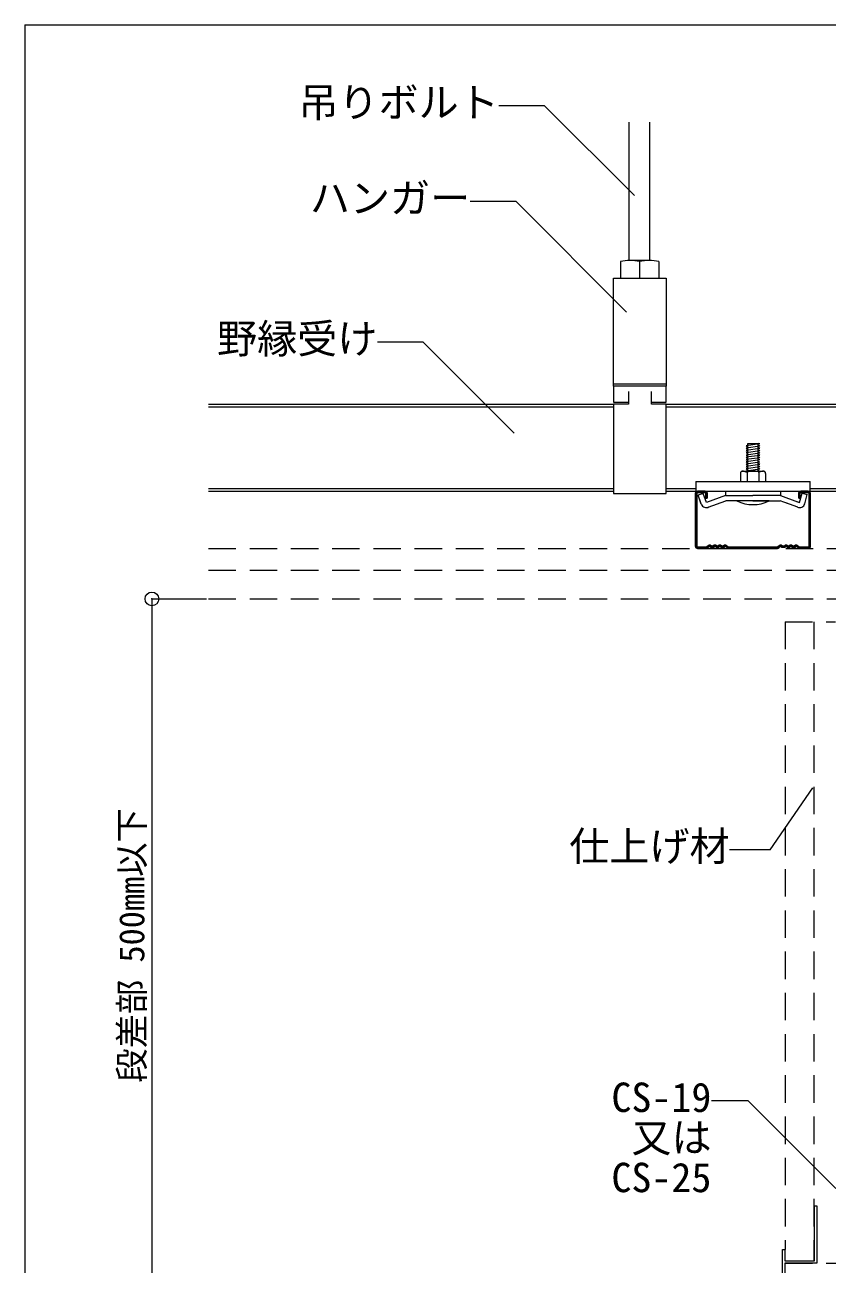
# Model space of a CAD drawing. Units: millimetres on the paper, enlarged 40 times, with parts at other scales. Extents: x -7800 to 7800, y -5387 to 5300.
# Drawn here: x 4620 to 6022, y -4281 to -2116 of the extents above; entities that cross this region are included whole.
import ezdxf
from ezdxf.enums import TextEntityAlignment as Align

# ---------------------------------------------------------------- set-up
doc = ezdxf.new("R2010")
doc.units = ezdxf.units.MM
doc.header["$LTSCALE"] = 40
doc.header["$PDMODE"] = 32
doc.header["$PDSIZE"] = 24
doc.linetypes.add('DASHED1', pattern=[1.8, 1.2, -0.6])
doc.linetypes.add('DASHED2', pattern=[3, 2, -1])
for name, color, linetype, lineweight in [('4-1_吊り材', 7, 'Continuous', 18), ('4-2_野縁受け', 3, 'Continuous', 18), ('4-3_野縁', 2, 'Continuous', 25), ('4-5_寸法', 4, 'Continuous', 9), ('4-6_文字', 7, 'Continuous', 18), ('4-A_クリップ', 7, 'Continuous', 18), ('4-B_補強金具・金具・その他', 3, 'DASHED2', 18), ('4-D_パネル', 4, 'DASHED1', 9), ('F-3_野縁', 3, 'Continuous', 18)]:
    doc.layers.add(name, color=color, linetype=linetype, lineweight=lineweight)
doc.styles.add('ＭＳ ゴシック', font='')
doc.styles.get('ＭＳ ゴシック').set_extended_font_data('MS Gothic')

msp = doc.modelspace()

# ---------------------------------------------------------------- linework, layer by layer
at = {"layer": '4-1_吊り材'}
for p, q in [((5675.91, -2527.64), (5675.91, -2285.86)), ((5711.91, -2527.64), (5711.91, -2285.86)), ((5660.31, -2529.24), (5660.31, -2558.44)), ((5710.71, -2527.64), (5677.11, -2527.64)), ((5693.91, -2529.24), (5693.91, -2558.44)), ((5727.51, -2529.24), (5727.51, -2558.44)), ((5648.45, -2558.44), (5740.45, -2558.44)), ((5648.45, -2742.82), (5648.45, -2558.44)), ((5740.45, -2558.44), (5740.45, -2742.82)), ((5648.45, -2747.34), (5648.45, -2742.82)), ((5648.45, -2742.82), (5740.45, -2742.82)), ((5648.45, -2747.34), (5648.45, -2774.99)), ((5740.45, -2747.34), (5648.45, -2747.34)), ((5740.45, -2742.82), (5740.45, -2747.34)), ((5740.45, -2774.99), (5740.45, -2747.34)), ((5674.45, -2756.24), (5674.45, -2778.58)), ((5714.45, -2778.58), (5714.45, -2756.24)), ((5648.45, -2774.99), (5674.45, -2774.99)), ((5648.45, -2778.58), (5648.45, -2934.44)), ((5674.45, -2778.58), (5648.45, -2778.58)), ((5714.45, -2774.99), (5740.45, -2774.99)), ((5740.45, -2778.58), (5714.45, -2778.58)), ((5740.45, -2934.44), (5740.45, -2778.58)), ((5648.45, -2934.44), (5740.45, -2934.44))]:
    msp.add_line(p, q, dxfattribs=at)
for centre in [(5677.11, -2616.65), (5710.71, -2616.65)]:
    msp.add_arc(centre, 89.01, 79.1199, 100.88008, dxfattribs=at)
at = {"layer": '4-2_野縁受け'}
for p, q in [((4941.11, -2778.58), (5648.45, -2778.58)), ((4941.11, -2783.38), (5648.45, -2783.38)), ((5740.45, -2778.58), (5791.92, -2778.58)), ((5740.45, -2783.38), (6007.17, -2783.38)), ((5782.46, -2778.58), (6281.89, -2778.58)), ((5991.92, -2783.38), (6281.89, -2783.38)), ((4941.11, -2925.78), (5648.45, -2925.78)), ((4941.11, -2930.58), (5648.45, -2930.58)), ((5740.45, -2925.78), (5791.91, -2925.78)), ((5740.45, -2930.58), (5818.32, -2930.58)), ((5964.92, -2930.58), (6281.89, -2930.58)), ((5991.91, -2925.78), (6281.89, -2925.78))]:
    msp.add_line(p, q, dxfattribs=at)
at = {"layer": '4-3_野縁'}
for p, q in [((5791.78, -2934.5), (5791.79, -3026.33)), ((5793.79, -3026.42), (5793.78, -2934.5)), ((5807.78, -2930.5), (5795.78, -2930.5)), ((5807.78, -2932.5), (5795.78, -2932.5)), ((5809.79, -2942.5), (5809.78, -2934.5)), ((5809.79, -2942.5), (5811.79, -2942.5)), ((5811.79, -2942.5), (5811.78, -2934.5)), ((5971.79, -2942.5), (5971.79, -2934.5)), ((5973.79, -2942.5), (5971.79, -2942.5)), ((5973.79, -2942.5), (5973.79, -2934.5)), ((5975.79, -2930.5), (5987.79, -2930.5)), ((5975.79, -2932.5), (5987.79, -2932.5)), ((5989.79, -3026.42), (5989.79, -2934.5)), ((5991.79, -2934.5), (5991.79, -3026.33)), ((5795.78, -3028.5), (5810.13, -3028.5)), ((5795.78, -3028.5), (5810.13, -3028.5)), ((5811.54, -3027.92), (5814.37, -3025.09)), ((5814.37, -3025.09), (5811.54, -3027.92)), ((5815.78, -3026.5), (5812.96, -3029.33)), ((5815.78, -3026.5), (5812.96, -3029.33)), ((5843.78, -3026.5), (5846.61, -3029.33)), ((5845.2, -3025.09), (5848.03, -3027.92)), ((5849.44, -3028.5), (5891.79, -3028.5)), ((5934.13, -3028.5), (5891.79, -3028.5)), ((5938.38, -3025.09), (5935.55, -3027.92)), ((5939.79, -3026.5), (5936.96, -3029.33)), ((5967.79, -3026.5), (5970.62, -3029.33)), ((5967.79, -3026.5), (5970.62, -3029.33)), ((5972.03, -3027.92), (5969.21, -3025.09)), ((5969.21, -3025.09), (5972.03, -3027.92)), ((5987.79, -3028.5), (5973.45, -3028.5)), ((5987.79, -3028.5), (5973.45, -3028.5)), ((5810.13, -3030.5), (5795.78, -3030.5)), ((5810.13, -3030.5), (5795.78, -3030.5)), ((5849.44, -3030.5), (5891.79, -3030.5)), ((5934.13, -3030.5), (5891.79, -3030.5)), ((5973.45, -3030.5), (5987.79, -3030.5)), ((5973.45, -3030.5), (5987.79, -3030.5))]:
    msp.add_line(p, q, dxfattribs=at)
for centre, radius, start, end in [((5795.78, -2934.5), 4, 90.00299, 180.00299), ((5795.78, -2934.5), 2, 90.00299, 180.00299), ((5807.78, -2934.5), 4, 0.00299, 90.00299), ((5807.78, -2934.5), 2, 0.00299, 90.00299), ((5975.79, -2934.5), 4, 89.99699, 179.99699), ((5975.79, -2934.5), 2, 89.99699, 179.99699), ((5987.79, -2934.5), 4, 359.99699, 89.99699), ((5987.79, -2934.5), 2, 359.99699, 89.99699), ((5795.78, -3026.5), 4, 177.476, 270), ((5795.78, -3026.5), 4, 177.476, 270), ((5795.78, -3026.5), 2, 177.476, 270), ((5795.78, -3026.5), 2, 177.476, 270), ((5810.13, -3026.5), 2, 269.99998, 314.99998), ((5810.13, -3026.5), 2, 270, 314.99998), ((5810.13, -3026.5), 4, 270, 315), ((5810.13, -3026.5), 4, 270, 314.99998), ((5815.78, -3026.5), 2, 46.39717, 135), ((5820.78, -3021.25), 7.25, 226.39717, 313.60281), ((5820.78, -3021.25), 5.25, 226.39717, 313.60281), ((5825.78, -3026.5), 2, 36.86989, 133.60281), ((5829.78, -3023.5), 5, 216.86989, 323.1301), ((5829.78, -3023.5), 3, 216.86989, 323.1301), ((5833.78, -3026.5), 2, 36.86989, 143.1301), ((5833.78, -3026.5), 2, 46.39717, 143.1301), ((5838.78, -3021.25), 7.25, 226.39717, 313.60281), ((5838.78, -3021.25), 5.25, 226.39717, 313.60281), ((5843.78, -3026.5), 2, 44.99998, 133.60281), ((5849.44, -3026.5), 4, 225, 270), ((5849.44, -3026.5), 2, 225, 270), ((5934.13, -3026.5), 2, 270, 315), ((5934.13, -3026.5), 4, 270, 315), ((5939.79, -3026.5), 2, 46.39719, 135.00002), ((5944.79, -3021.25), 7.25, 226.39719, 313.60283), ((5944.79, -3021.25), 5.25, 226.39719, 313.60283), ((5949.79, -3026.5), 2, 36.8699, 143.13011), ((5949.79, -3026.5), 2, 36.8699, 133.60283), ((5953.79, -3023.5), 5, 216.8699, 323.13011), ((5953.79, -3023.5), 3, 216.8699, 323.13011), ((5957.79, -3026.5), 2, 46.39719, 143.13011), ((5962.79, -3021.25), 7.25, 226.39719, 313.60283), ((5962.79, -3021.25), 5.25, 226.39719, 313.60283), ((5967.79, -3026.5), 2, 45, 133.60283), ((5973.45, -3026.5), 4, 225, 270), ((5973.45, -3026.5), 4, 225.00002, 270), ((5973.45, -3026.5), 2, 225, 270), ((5973.45, -3026.5), 2, 225.00002, 270), ((5987.79, -3026.5), 4, 270, 2.524), ((5987.79, -3026.5), 4, 269.99997, 2.524), ((5987.79, -3026.5), 2, 270, 2.524), ((5987.79, -3026.5), 2, 269.99997, 2.524)]:
    msp.add_arc(centre, radius, start, end, dxfattribs=at)
at = {"layer": '4-5_寸法'}
for q in [(4937.53, -3118.58), (4842.35, -4328.58)]:
    msp.add_line((4842.35, -3118.58), q, dxfattribs=at)
at = {"layer": '4-5_寸法', "color": 7}
msp.add_point((4842.35, -3118.58), dxfattribs=at)
at = {"layer": '4-6_文字'}
for p, q in [((5921.71, -3556.63), (5996.28, -3448.53)), ((5921.71, -3556.63), (5851.11, -3556.63)), ((5883.77, -3995.07), (5819.73, -3995.07)), ((6036.73, -4148.03), (5883.77, -3995.07))]:
    msp.add_line(p, q, dxfattribs=at)
for points in [[(5684.91, -2414.28), (5528.06, -2257.42), (5448.06, -2257.42)], [(5671.13, -2617.56), (5478.18, -2424.62), (5398.18, -2424.62)], [(5474.88, -2828.91), (5316.15, -2670.18), (5236.15, -2670.18)]]:
    msp.add_lwpolyline(points, dxfattribs=at)
at = {"layer": '4-A_クリップ'}
for p, q in [((5903.91, -2851.97), (5879.91, -2855.34)), ((5879.91, -2855.34), (5882.91, -2856.92)), ((5903.91, -2855.97), (5879.91, -2859.34)), ((5882.91, -2847.34), (5900.91, -2847.34)), ((5882.91, -2895.38), (5882.91, -2847.34)), ((5903.91, -2847.97), (5900.91, -2847.34)), ((5900.91, -2895.38), (5900.91, -2847.46)), ((5903.91, -2851.97), (5900.91, -2850.39)), ((5903.91, -2855.97), (5900.91, -2854.39)), ((5879.91, -2859.34), (5882.91, -2860.92)), ((5903.91, -2859.97), (5879.91, -2863.34)), ((5879.91, -2863.34), (5882.91, -2864.92)), ((5903.91, -2863.97), (5879.91, -2867.34)), ((5879.91, -2867.34), (5882.91, -2868.92)), ((5903.91, -2867.97), (5879.91, -2871.34)), ((5879.91, -2871.34), (5882.91, -2872.92)), ((5903.91, -2871.97), (5879.91, -2875.34)), ((5879.91, -2875.34), (5882.91, -2876.92)), ((5903.91, -2875.97), (5879.91, -2879.34)), ((5903.91, -2859.97), (5900.91, -2858.39)), ((5903.91, -2863.97), (5900.91, -2862.39)), ((5903.91, -2867.97), (5900.91, -2866.39)), ((5903.91, -2871.97), (5900.91, -2870.39)), ((5903.91, -2875.97), (5900.91, -2874.39)), ((5903.91, -2879.97), (5900.91, -2878.39)), ((5869.91, -2899.38), (5869.91, -2913.38)), ((5872.58, -2896.05), (5870.71, -2896.99)), ((5872.58, -2896.05), (5870.71, -2896.99)), ((5873.91, -2895.38), (5909.91, -2895.38)), ((5875.35, -2895.74), (5881.91, -2897.39)), ((5875.35, -2895.74), (5881.91, -2897.39)), ((5879.91, -2879.34), (5882.91, -2880.92)), ((5903.91, -2879.97), (5879.91, -2883.34)), ((5879.91, -2883.34), (5882.91, -2884.92)), ((5903.91, -2883.97), (5879.91, -2887.34)), ((5879.91, -2887.34), (5882.91, -2888.92)), ((5903.91, -2887.97), (5879.91, -2891.34)), ((5879.91, -2891.34), (5882.91, -2892.92)), ((5879.91, -2891.34), (5882.91, -2892.92)), ((5903.91, -2891.97), (5879.91, -2895.34)), ((5903.91, -2891.97), (5879.91, -2895.34)), ((5881.91, -2897.39), (5881.91, -2897.45)), ((5881.91, -2897.45), (5881.91, -2913.38)), ((5900.79, -2896.95), (5901.91, -2897.36)), ((5900.79, -2896.95), (5901.91, -2897.36)), ((5903.91, -2883.97), (5900.91, -2882.39)), ((5903.91, -2887.97), (5900.91, -2886.39)), ((5903.91, -2891.97), (5900.91, -2890.39)), ((5903.91, -2891.97), (5900.91, -2890.39)), ((5902.79, -2895.38), (5900.91, -2894.39)), ((5902.79, -2895.38), (5900.91, -2894.39)), ((5908.49, -2895.73), (5901.91, -2897.36)), ((5908.49, -2895.73), (5901.91, -2897.36)), ((5901.91, -2897.36), (5901.91, -2913.38)), ((5911.22, -2896.03), (5913.08, -2896.95)), ((5911.22, -2896.03), (5913.08, -2896.95)), ((5913.91, -2899.38), (5913.91, -2913.38)), ((5791.91, -2913.38), (5791.91, -2930.58)), ((5791.91, -2913.38), (5991.91, -2913.38)), ((5869.91, -2913.38), (5913.91, -2913.38)), ((5804.74, -2934.54), (5796.1, -2937.69)), ((5804.74, -2934.54), (5796.1, -2937.69)), ((5801.69, -2953.07), (5796.1, -2937.69)), ((5800.88, -2950.82), (5796.1, -2937.69)), ((5810.48, -2950.32), (5804.74, -2934.54)), ((5810.48, -2950.32), (5804.74, -2934.54)), ((5843.94, -2938.14), (5810.48, -2950.32)), ((5843.94, -2930.58), (5843.94, -2938.14)), ((5843.94, -2938.14), (5891.91, -2938.14)), ((5939.88, -2938.14), (5891.91, -2938.14)), ((5939.88, -2938.14), (5891.91, -2938.14)), ((5939.88, -2938.14), (5891.91, -2938.14)), ((5939.88, -2938.14), (5969.49, -2948.92)), ((5939.94, -2930.58), (5939.94, -2938.15)), ((5973.33, -2950.32), (5977.68, -2934.1)), ((5977.68, -2934.1), (5986.56, -2936.48)), ((5982.33, -2952.29), (5986.56, -2936.48)), ((5813.56, -2958.55), (5844.34, -2947.34)), ((5847.06, -2947.34), (5844.34, -2947.34)), ((5891.91, -2947.34), (5847.06, -2947.34)), ((5919.91, -2947.34), (5863.91, -2947.34)), ((5891.91, -2947.34), (5936.76, -2947.34)), ((5891.91, -2947.34), (5930.83, -2947.34)), ((5891.91, -2947.34), (5928.49, -2947.34)), ((5929.86, -2947.34), (5936.76, -2947.34)), ((5931.82, -2947.34), (5939.47, -2947.34)), ((5952.45, -2952.06), (5939.47, -2947.34)), ((5970.26, -2958.55), (5949.48, -2950.98)), ((5968.31, -2948.49), (5973.33, -2950.32))]:
    msp.add_line(p, q, dxfattribs=at)
for points in [[(5903.91, -2847.97), (5879.91, -2851.34), (5882.91, -2852.92)], [(5791.91, -2930.58), (5991.91, -2930.58), (5991.91, -2913.38)]]:
    msp.add_lwpolyline(points, dxfattribs=at)
for centre, radius, start, end in [((5873.91, -2899.38), 4, 90, 180), ((5874.37, -2899.62), 4, 75.942, 116.60205), ((5874.37, -2899.62), 4, 75.942, 116.60205), ((5891.91, -2921.39), 26, 70.01814, 112.61984), ((5891.91, -2921.39), 26, 70.01814, 112.61984), ((5909.45, -2899.62), 4, 63.73468, 103.86021), ((5909.45, -2899.62), 4, 63.73468, 103.86021), ((5909.91, -2899.38), 4, 0, 90), ((5810.34, -2949.92), 9.2, 199.99997, 299.99998), ((5891.91, -2891.34), 62.61, 243.43494, 296.56505), ((5973.44, -2949.91), 9.2, 245, 345)]:
    msp.add_arc(centre, radius, start, end, dxfattribs=at)
at = {"layer": '4-B_補強金具・金具・その他', "linetype": 'Continuous'}
msp.add_lwpolyline([(5999.37, -4178.58), (6003.37, -4178.58), (6003.37, -4278.58), (5947.37, -4278.58), (5947.37, -4330.58), (6003.37, -4330.58), (6003.37, -4334.58), (5943.37, -4334.58), (5943.37, -4254.58), (5947.37, -4254.58), (5947.37, -4274.58), (5999.37, -4274.58)], close=True, dxfattribs=at)
at = {"layer": '4-D_パネル'}
for p, q in [((4941.11, -3030.58), (6251.4, -3030.58)), ((4941.11, -3068.58), (6251.4, -3068.58)), ((4941.11, -3118.58), (6251.4, -3118.58)), ((5947.91, -3158.58), (6035.91, -3158.58)), ((5947.91, -3158.58), (5947.91, -4254.58)), ((5997.91, -3158.58), (5997.91, -4274.58)), ((5947.91, -4278.58), (7401.89, -4278.58))]:
    msp.add_line(p, q, dxfattribs=at)
at = {"layer": 'F-3_野縁'}
for q in [(4620.41, -4500), (7640, -2115.96)]:
    msp.add_line((4620.41, -2115.96), q, dxfattribs=at)

# ---------------------------------------------------------------- texts
at = {"layer": '4-5_寸法', "style": 'ＭＳ ゴシック'}
msp.add_text('段差部 500mm以下', height=43.99, rotation=90, dxfattribs=at).set_placement((4842.35, -3963.58), align=Align.BOTTOM_LEFT)
at = {"layer": '4-6_文字', "style": 'ＭＳ ゴシック'}
for s, p in [('吊りボルト', (5098.06, -2292.42)), ('ハンガー', (5118.18, -2459.62)), ('野縁受け', (4956.15, -2705.18)), ('仕上げ材', (5571.11, -3591.63)), ('CS-19', (5644.73, -4030.07)), ('又は', (5679.73, -4100.07)), ('CS-25', (5644.73, -4170.07))]:
    msp.add_text(s, height=51.32, dxfattribs=at).set_placement(p, align=Align.BOTTOM_LEFT)

doc.saveas('drawing.dxf')
